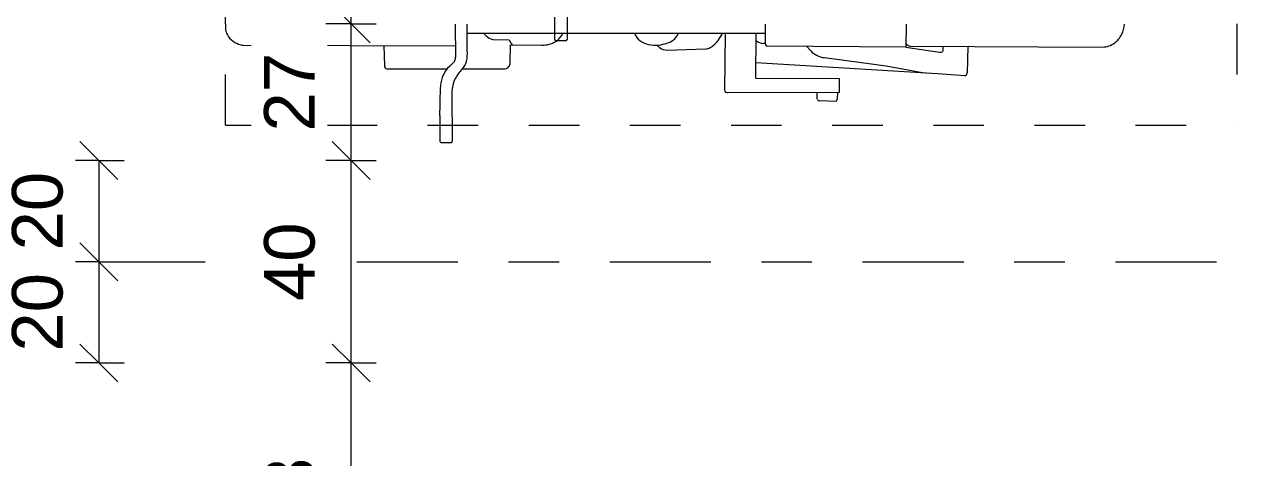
# Model space of a CAD drawing. Header units: metres. Extents: x -35.6 to 33, y -21.5 to 5.9.
# Drawn here: x 18.854 to 21.252, y -13.823 to -12.964 of the extents above; entities that cross this region are included whole.
import ezdxf

# ---------------------------------------------------------------- set-up
doc = ezdxf.new("R2010")
doc.units = ezdxf.units.M
doc.linetypes.add('_Rasterlinie_', pattern=[0.375, 0.2, -0.05, 0.075, -0.05])
doc.linetypes.add('_Verdeckte Linien_', pattern=[0.15, 0.1, -0.05])
for name, color, linetype, lineweight in [('A-____-____-DIMS', 7, 'Continuous', 5), ('A-____-____-DIMS-50', 7, 'Continuous', 5), ('A-DETL-GENF-HDLN', 7, '_Verdeckte Linien_', 9), ('A-DETL-GENF-OTLN', 7, 'Continuous', 9), ('C-PRKG-____-OTLN', 7, 'Continuous', 9), ('S-GRID-____-OTLN', 7, 'Continuous', 5)]:
    doc.layers.add(name, color=color, linetype=linetype, lineweight=lineweight)
doc.styles.add('Arial', font='arial.ttf', dxfattribs={"height": 0.1})
doc.dimstyles.new('SUB_Rohbau_fein', dxfattribs={"dimscale": 0.3048, "dimtxt": 0.102026, "dimasz": 0.246063, "dimexe": 0.164042, "dimexo": 0.0625, "dimgap": 0.123031, "dimtad": 1, "dimdec": 1, "dimlfac": 100, "dimrnd": 0.5, "dimdsep": 46, "dimtxsty": 'Arial', "dimblk1": 'OBLIQUE', "dimblk2": 'OBLIQUE', "dimsah": 1, "dimcen": 0.09, "dimazin": 0, "dimtfac": 1, "dimtdec": 4, "dimtix": 1, "dimtmove": 0, "dimatfit": 3, "dimfxl": 0.164042, "dimfxlon": 1, "dimtvp": 1, "dimtfill": 1, "dimtolj": 1, "dimtzin": 0, "dimarcsym": 2})
doc.dimstyles.new('SUB_Rohbau_fein_1', dxfattribs={"dimscale": 0.3048, "dimtxt": 0.102026, "dimasz": 0.246063, "dimexe": 0.164042, "dimexo": 0.0625, "dimgap": 0.123031, "dimtad": 1, "dimrnd": 0.005, "dimzin": 0, "dimdsep": 46, "dimtxsty": 'Arial', "dimblk1": 'OBLIQUE', "dimblk2": 'OBLIQUE', "dimsah": 1, "dimcen": 0.09, "dimazin": 0, "dimtfac": 1, "dimtdec": 4, "dimtix": 1, "dimtmove": 0, "dimatfit": 3, "dimfxl": 0.164042, "dimfxlon": 1, "dimtvp": 1, "dimtfill": 1, "dimtolj": 1, "dimtzin": 0, "dimarcsym": 2})

# ---------------------------------------------------------------- blocks, each defined once
blk = doc.blocks.new('Fahrradstellplatz - Fahrradstellplatz-23803867--01_UG_OK_FFB_AF_ru')
at = {"layer": 'A-DETL-GENF-HDLN', "color": 253, "true_color": 0x999999}
for p, q in [((2.8, 2), (3.2, 2)), ((3.2, 0), (3.2, 2)), ((3.2, 0), (2.8, 0))]:
    blk.add_line(p, q, dxfattribs=at)
at = {"layer": 'A-DETL-GENF-OTLN', "color": 253, "true_color": 0x999999}
for p, q in [((3.0439, 1.3551), (3.0456, 1.7345)), ((3.0444, 1.4679), (3.0969, 1.4669)), ((3.1025, 1.4626), (3.0984, 1.408)), ((3.0526, 1.4194), (3.0442, 1.4194)), ((3.0462, 1.3458), (3.056, 1.4123)), ((3.0984, 1.408), (3.0769, 1.0493)), ((3.0826, 1.3065), (3.0968, 1.3816)), ((3.0006, 1.3465), (3.0462, 1.3458)), ((3.0389, 1.3459), (3.0411, 1.3486)), ((3.0462, 1.3458), (3.0439, 1.0716)), ((3.0664, 1.1845), (3.0826, 1.3065)), ((3.1087, 1.2142), (3.1079, 1.049)), ((3.1345, 1.2142), (3.1087, 1.2142)), ((3.1354, 0.9937), (3.1345, 1.2142)), ((3.1345, 1.2102), (3.1489, 1.21)), ((3.153, 1.2074), (3.1521, 1.1747)), ((3.0445, 1.1498), (3.0534, 1.1579)), ((3.1483, 1.1705), (3.1347, 1.1702)), ((3.0006, 1.0674), (3.0391, 1.0675)), ((3.0187, 1.0675), (3.0187, 0.478)), ((3.0387, 1.0675), (3.0385, 1.0634)), ((3.0391, 1.0675), (3.0408, 1.0681)), ((3.1079, 1.049), (3.0187, 1.0497)), ((3.0187, 0.9883), (3.1305, 0.9872)), ((3.0517, 0.8735), (3.0495, 0.95)), ((3.0421, 0.8532), (3.047, 0.8592)), ((3.0187, 0.809), (3.0233, 0.8114)), ((3.0412, 0.564), (3.042, 0.6253)), ((3.0309, 0.5287), (3.0315, 0.5614)), ((3.0413, 0.5677), (3.0386, 0.5655)), ((3.077, 0.5633), (3.0412, 0.564)), ((3.0888, 0.469), (3.0888, 0.5492)), ((3.0187, 0.5111), (3.0236, 0.516)), ((3.053, 0.4781), (3.0006, 0.4779)), ((-0.0333, 0.4263), (-0.0333, 0.4463)), ((-0.0305, 0.4488), (0.0654, 0.4486)), ((3.0006, 0.4547), (3.0658, 0.4549)), ((3.0419, 0.0357), (3.0431, 0.4548)), ((3.0746, 0.4527), (3.0838, 0.443)), ((3.089, 0.3193), (3.089, 0.4382)), ((3.1358, 0.4486), (3.1261, 0.4491)), ((3.2317, 0.4488), (3.1358, 0.4486)), ((3.2345, 0.4263), (3.2345, 0.4463)), ((0.0202, 0.4238), (-0.0302, 0.4242)), ((3.181, 0.4238), (3.2314, 0.4242)), ((3.0427, 0.3133), (3.0826, 0.3144)), ((3.0006, 0), (3.0081, 0))]:
    blk.add_line(p, q, dxfattribs=at)
for centre, radius, start, end in [((3.0004, 1.7348), 0.0429, 61.1766, 89.7973), ((2.9954, 1.7256), 0.0534, 38.4031, 61.1766), ((3.0068, 1.7346), 0.0388, 359.7429, 38.4031), ((3.0967, 1.4608), 0.00606, 16.7999, 88.9063), ((3.0526, 1.4174), 0.00199, 40.4805, 90.7837), ((3.048, 1.4134), 0.00806, 351.6319, 40.4805), ((3.0323, 1.3562), 0.0117, 319.6093, 354.8866), ((3.1488, 1.2054), 0.00464, 25.5141, 89.5308), ((3.0254, 1.1882), 0.0413, 312.7557, 354.7793), ((3.1477, 1.1749), 0.00438, 278.4939, 358.3256), ((3.0158, 1.0646), 0.0228, 318.7676, 356.9501), ((3.0392, 1.0727), 0.00483, 289.8743, 346.7404), ((3.1305, 0.9923), 0.00508, 269.4468, 15.7821), ((2.9724, 0.893), 0.1011, 53.4981, 62.7387), ((2.9984, 0.9281), 0.0574, 32.4932, 53.4981), ((3.0319, 0.9495), 0.0176, 1.6619, 32.4932), ((3.0051, 0.8658), 0.0333, 43.6761, 65.8489), ((3.0026, 0.8634), 0.0367, 18.8121, 43.6761), ((2.9302, 0.8388), 0.1131, 11.4914, 18.8121), ((3.03, 0.8728), 0.0217, 321.3143, 1.7839), ((2.9861, 0.8501), 0.0561, 331.2706, 11.4914), ((3.0097, 0.8372), 0.0291, 297.6438, 331.2706), ((3.006, 0.6369), 0.033, 30.5226, 66.9607), ((2.9874, 0.626), 0.0546, 359.3091, 30.5226), ((3.0242, 0.5825), 0.0223, 288.948, 310.1425), ((3.0771, 0.5518), 0.0115, 51.7808, 90.2009), ((3.0765, 0.551), 0.0125, 351.6962, 51.7808), ((3.0044, 0.5354), 0.0273, 314.6459, 345.8184), ((3.0598, 0.4178), 0.0607, 77.0778, 96.4792), ((3.0656, 0.4431), 0.0347, 45.1941, 77.0778), ((3.1493, 0.5273), 0.0839, 225.1941, 239.8665), ((-0.0308, 0.4463), 0.00251, 83.5873, 180), ((3.0659, 0.4364), 0.0186, 61.9395, 90.2136), ((3.125, 0.482), 0.0567, 223.3751, 266.5727), ((3.1282, 0.491), 0.0419, 239.8665, 267.1207), ((3.2319, 0.4463), 0.00251, 0, 96.4127), ((-0.0302, 0.4274), 0.00327, 199.6166, 269.5389), ((3.1761, 1.3361), 0.9124, 266.5727, 270.3077), ((3.2314, 0.4274), 0.00327, 270.4611, 340.3834), ((3.0824, 0.3212), 0.00683, 271.5986, 343.3195), ((3.0009, 0.0396), 0.0412, 294.7042, 341.0529), ((3.0015, 0.0394), 0.0406, 341.0529, 354.7358), ((3.0081, 0.024), 0.024, 270.0116, 294.7042)]:
    blk.add_arc(centre, radius, start, end, dxfattribs=at)
blk = doc.blocks.new('DIMBLOCK250--01_UG_OK_FFB_AF_ru')
at = {"layer": 'A-____-____-DIMS-50'}
for p, q in [((19.5005, -13.6334), (19.463, -13.5959)), ((19.5005, -13.6334), (19.4505, -13.6334)), ((19.5005, -14.1634), (19.5005, -13.6334)), ((19.5005, -13.6334), (19.538, -13.6709)), ((19.5005, -13.6334), (19.5505, -13.6334)), ((19.5005, -14.1634), (19.463, -14.1259)), ((19.5005, -14.1634), (19.4505, -14.1634)), ((19.5005, -14.1634), (19.538, -14.2009)), ((19.5005, -14.1634), (19.5505, -14.1634))]:
    blk.add_line(p, q, dxfattribs=at)
at = {"layer": 'A-____-____-DIMS-50', "color": 0, "insert": (19.3285, -13.976), "char_height": 0.1, "width": 0.186088, "attachment_point": 1, "rotation": 90, "line_spacing_factor": 0.941778, "style": 'Arial', "bg_fill": 3, "box_fill_scale": 1.25, "bg_fill_color": 256, "bg_fill_true_color": 13158600, "bg_fill_transparency": 0}
blk.add_mtext('53', dxfattribs=at)
blk = doc.blocks.new('_Oblique')
at = {"color": 0, "linetype": 'ByBlock', "lineweight": -2}
blk.add_line((-0.5, -0.5), (0.5, 0.5), dxfattribs=at)
blk = doc.blocks.new('DIMBLOCK251--01_UG_OK_FFB_AF_ru')
at = {"layer": 'A-____-____-DIMS-50'}
for p, q in [((19.5005, -13.2334), (19.463, -13.1959)), ((19.5005, -13.2334), (19.4505, -13.2334)), ((19.5005, -13.6334), (19.5005, -13.2334)), ((19.5005, -13.2334), (19.538, -13.2709)), ((19.5005, -13.2334), (19.5505, -13.2334)), ((19.5005, -13.6334), (19.463, -13.5959)), ((19.5005, -13.6334), (19.4505, -13.6334)), ((19.5005, -13.6334), (19.538, -13.6709)), ((19.5005, -13.6334), (19.5505, -13.6334))]:
    blk.add_line(p, q, dxfattribs=at)
at = {"layer": 'A-____-____-DIMS-50', "color": 0, "insert": (19.3285, -13.511), "char_height": 0.1, "width": 0.186088, "attachment_point": 1, "rotation": 90, "line_spacing_factor": 0.941778, "style": 'Arial', "bg_fill": 3, "box_fill_scale": 1.25, "bg_fill_color": 256, "bg_fill_true_color": 13158600, "bg_fill_transparency": 0}
blk.add_mtext('40', dxfattribs=at)
blk = doc.blocks.new('DIMBLOCK252--01_UG_OK_FFB_AF_ru')
at = {"layer": 'A-____-____-DIMS-50'}
for p, q in [((19.5005, -12.9634), (19.463, -12.9259)), ((19.5005, -12.9634), (19.4505, -12.9634)), ((19.5005, -13.2334), (19.5005, -12.9634)), ((19.5005, -12.9634), (19.538, -13.0009)), ((19.5005, -12.9634), (19.5505, -12.9634)), ((19.5005, -13.2334), (19.463, -13.1959)), ((19.5005, -13.2334), (19.4505, -13.2334)), ((19.5005, -13.2334), (19.538, -13.2709)), ((19.5005, -13.2334), (19.5505, -13.2334))]:
    blk.add_line(p, q, dxfattribs=at)
at = {"layer": 'A-____-____-DIMS-50', "color": 0, "insert": (19.3285, -13.176), "char_height": 0.1, "width": 0.186088, "attachment_point": 1, "rotation": 90, "line_spacing_factor": 0.941778, "style": 'Arial', "bg_fill": 3, "box_fill_scale": 1.25, "bg_fill_color": 256, "bg_fill_true_color": 13158600, "bg_fill_transparency": 0}
blk.add_mtext('27', dxfattribs=at)
blk = doc.blocks.new('DIMBLOCK253--01_UG_OK_FFB_AF_ru')
at = {"layer": 'A-____-____-DIMS-50'}
for p, q in [((19.5005, -9.7634), (19.463, -9.7259)), ((19.5005, -9.7634), (19.4505, -9.7634)), ((19.5005, -12.9634), (19.5005, -9.7634)), ((19.5005, -9.7634), (19.538, -9.8009)), ((19.5005, -9.7634), (19.5505, -9.7634)), ((19.5005, -12.9634), (19.463, -12.9259)), ((19.5005, -12.9634), (19.4505, -12.9634)), ((19.5005, -12.9634), (19.538, -13.0009)), ((19.5005, -12.9634), (19.5505, -12.9634))]:
    blk.add_line(p, q, dxfattribs=at)
at = {"layer": 'A-____-____-DIMS-50', "color": 0, "insert": (19.3285, -11.4991), "char_height": 0.1, "width": 0.325653, "attachment_point": 1, "rotation": 90, "line_spacing_factor": 0.941778, "style": 'Arial', "bg_fill": 3, "box_fill_scale": 1.25, "bg_fill_color": 256, "bg_fill_true_color": 13158600, "bg_fill_transparency": 0}
blk.add_mtext('3.20', dxfattribs=at)
blk = doc.blocks.new('DIMBLOCK360--01_UG_OK_FFB_AF_ru')
at = {"layer": 'A-____-____-DIMS-50'}
for p, q in [((19.002, -13.2334), (18.9645, -13.1959)), ((19.002, -13.2334), (18.952, -13.2334)), ((19.002, -13.2334), (19.002, -13.4334)), ((19.002, -13.2334), (19.0395, -13.2709)), ((19.002, -13.2334), (19.052, -13.2334)), ((19.002, -13.4334), (18.9645, -13.3959)), ((19.002, -13.4334), (18.952, -13.4334)), ((19.002, -13.4334), (19.0395, -13.4709)), ((19.002, -13.4334), (19.052, -13.4334))]:
    blk.add_line(p, q, dxfattribs=at)
at = {"layer": 'A-____-____-DIMS-50', "color": 0, "insert": (18.83, -13.411), "char_height": 0.1, "width": 0.186088, "attachment_point": 1, "rotation": 90, "line_spacing_factor": 0.941778, "style": 'Arial', "bg_fill": 3, "box_fill_scale": 1.25, "bg_fill_color": 256, "bg_fill_true_color": 13158600, "bg_fill_transparency": 0}
blk.add_mtext('20', dxfattribs=at)
blk = doc.blocks.new('DIMBLOCK361--01_UG_OK_FFB_AF_ru')
at = {"layer": 'A-____-____-DIMS-50'}
for p, q in [((19.002, -13.4334), (18.9645, -13.3959)), ((19.002, -13.4334), (18.952, -13.4334)), ((19.002, -13.4334), (19.002, -13.6334)), ((19.002, -13.4334), (19.0395, -13.4709)), ((19.002, -13.4334), (19.052, -13.4334)), ((19.002, -13.6334), (18.9645, -13.5959)), ((19.002, -13.6334), (18.952, -13.6334)), ((19.002, -13.6334), (19.0395, -13.6709)), ((19.002, -13.6334), (19.052, -13.6334))]:
    blk.add_line(p, q, dxfattribs=at)
at = {"layer": 'A-____-____-DIMS-50', "color": 0, "insert": (18.83, -13.611), "char_height": 0.1, "width": 0.186088, "attachment_point": 1, "rotation": 90, "line_spacing_factor": 0.941778, "style": 'Arial', "bg_fill": 3, "box_fill_scale": 1.25, "bg_fill_color": 256, "bg_fill_true_color": 13158600, "bg_fill_transparency": 0}
blk.add_mtext('20', dxfattribs=at)

msp = doc.modelspace()

# ---------------------------------------------------------------- linework, layer by layer
at = {"layer": 'S-GRID-____-OTLN', "color": 8, "linetype": '_Rasterlinie_', "true_color": 0x808080}
msp.add_line((-34.988, -13.4334), (21.8196, -13.4334), dxfattribs=at)

# ---------------------------------------------------------------- block references
at = {"layer": 'C-PRKG-____-OTLN', "color": 253, "true_color": 0x999999}
for p, rotation in [((20.352, -12.9634), 89.99999999999933), ((19.252, -9.9634), 269.9999999999987)]:
    msp.add_blockref('Fahrradstellplatz - Fahrradstellplatz-23803867--01_UG_OK_FFB_AF_ru', p, dxfattribs=dict(at, rotation=rotation))

# ---------------------------------------------------------------- dimensions: what is measured, and where the dimension line sits
at = {"layer": 'A-____-____-DIMS'}
dim = msp.add_linear_dim(base=(19.5005, -13.6334), p1=(19.4505, -14.1634), p2=(19.4505, -13.6334), angle=90, dimstyle='SUB_Rohbau_fein', override={"dimpost": '<>', "dimfxl": 0.53}, dxfattribs=at)
dim.commit()
dim.dimension.update_dxf_attribs({"geometry": 'DIMBLOCK250--01_UG_OK_FFB_AF_ru', "text_midpoint": (19.4119, -13.8984)})

# ---------------------------------------------------------------- next in the draw order: dimensions: what is measured, and where the dimension line sits
for base, p1, p2, override, picture, middle in [((19.002, -13.4334), (18.952, -13.2334), (19.052, -13.4334), {"dimpost": '<>', "dimfxl": 0.223607}, 'DIMBLOCK360--01_UG_OK_FFB_AF_ru', (18.9134, -13.3334)), ((19.5005, -13.2334), (19.4505, -13.6334), (19.4505, -13.2334), {"dimpost": '<>', "dimfxl": 0.4}, 'DIMBLOCK251--01_UG_OK_FFB_AF_ru', (19.412, -13.4334))]:
    dim = msp.add_linear_dim(base=base, p1=p1, p2=p2, angle=90, dimstyle='SUB_Rohbau_fein', override=override, dxfattribs=at)
    dim.commit()
    dim.dimension.update_dxf_attribs({"geometry": picture, "text_midpoint": middle})

# ---------------------------------------------------------------- next in the draw order: dimensions: what is measured, and where the dimension line sits
for base, p1, p2, override, picture, middle in [((19.5005, -12.9634), (19.4505, -13.2334), (19.4505, -12.9634), {"dimpost": '<>', "dimfxl": 0.27}, 'DIMBLOCK252--01_UG_OK_FFB_AF_ru', (19.4128, -13.0984)), ((19.002, -13.6334), (19.052, -13.4334), (18.952, -13.6334), {"dimpost": '<>', "dimfxl": 0.223607}, 'DIMBLOCK361--01_UG_OK_FFB_AF_ru', (18.9134, -13.5334))]:
    dim = msp.add_linear_dim(base=base, p1=p1, p2=p2, angle=90, dimstyle='SUB_Rohbau_fein', override=override, dxfattribs=at)
    dim.commit()
    dim.dimension.update_dxf_attribs({"geometry": picture, "text_midpoint": middle})

# ---------------------------------------------------------------- next in the draw order: dimensions: what is measured, and where the dimension line sits
dim = msp.add_linear_dim(base=(19.5005, -9.7634), p1=(19.4505, -12.9634), p2=(19.4505, -9.7634), angle=90, dimstyle='SUB_Rohbau_fein_1', override={"dimpost": '<>', "dimfxl": 3.2}, dxfattribs=at)
dim.commit()
dim.dimension.update_dxf_attribs({"geometry": 'DIMBLOCK253--01_UG_OK_FFB_AF_ru', "text_midpoint": (19.4119, -11.3634)})

doc.saveas('drawing.dxf')
